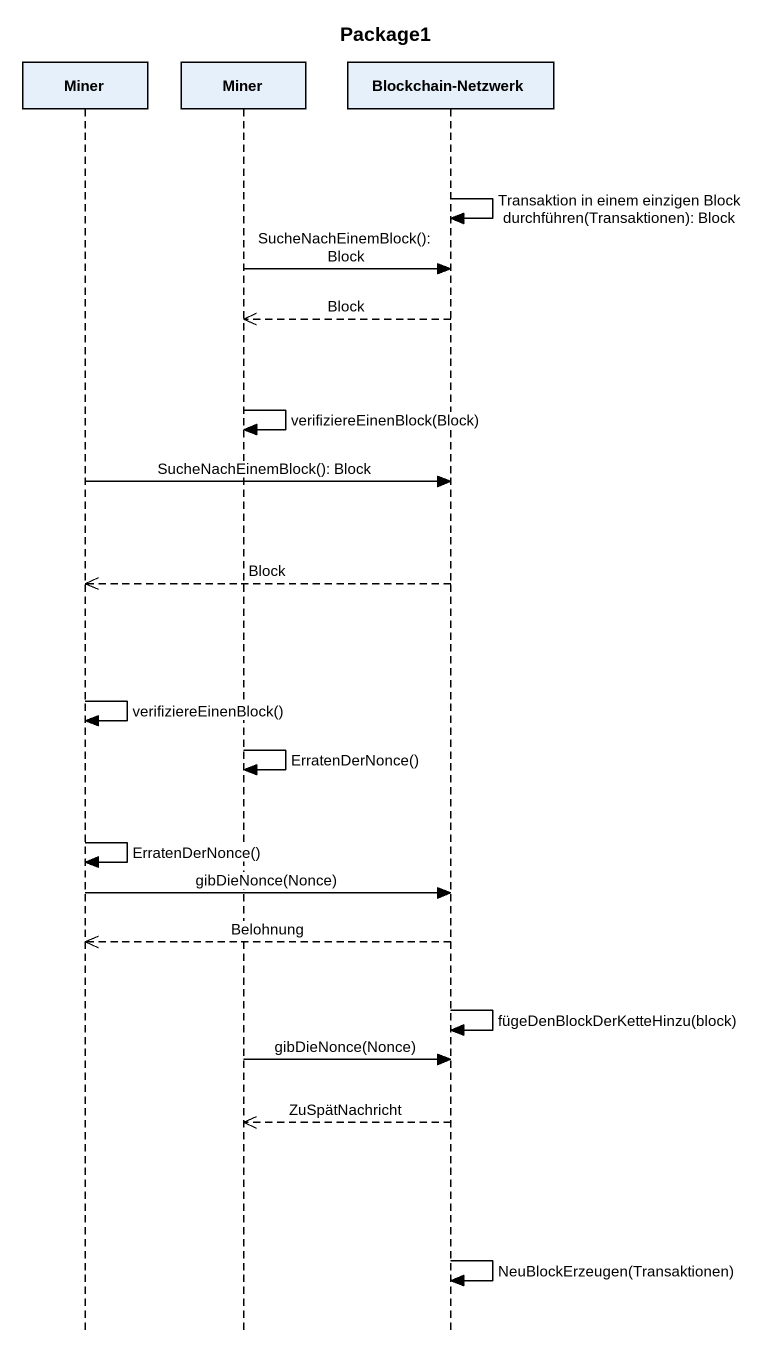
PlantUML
@startuml
title Package1
hide footbox
participant Miner
participant "Miner" as Miner_2
participant "Blockchain-Netzwerk" as Blockchain_Netzwerk

Blockchain_Netzwerk -> Blockchain_Netzwerk : Transaktion in einem einzigen Block durchführen(Transaktionen): Block
Miner_2 -> Blockchain_Netzwerk : SucheNachEinemBlock(): Block
Blockchain_Netzwerk -->> Miner_2 : Block
Miner_2 -> Miner_2 : verifiziereEinenBlock(Block)
Miner -> Blockchain_Netzwerk : SucheNachEinemBlock(): Block
Blockchain_Netzwerk -->> Miner : Block
Miner -> Miner : verifiziereEinenBlock()
Miner_2 -> Miner_2 : ErratenDerNonce()
Miner -> Miner : ErratenDerNonce()
Miner -> Blockchain_Netzwerk : gibDieNonce(Nonce)
Blockchain_Netzwerk -->> Miner : Belohnung
Blockchain_Netzwerk -> Blockchain_Netzwerk : fügeDenBlockDerKetteHinzu(block)
Miner_2 -> Blockchain_Netzwerk : gibDieNonce(Nonce)
Blockchain_Netzwerk -->> Miner_2 : ZuSpätNachricht
Blockchain_Netzwerk -> Blockchain_Netzwerk : NeuBlockErzeugen(Transaktionen)
@enduml
